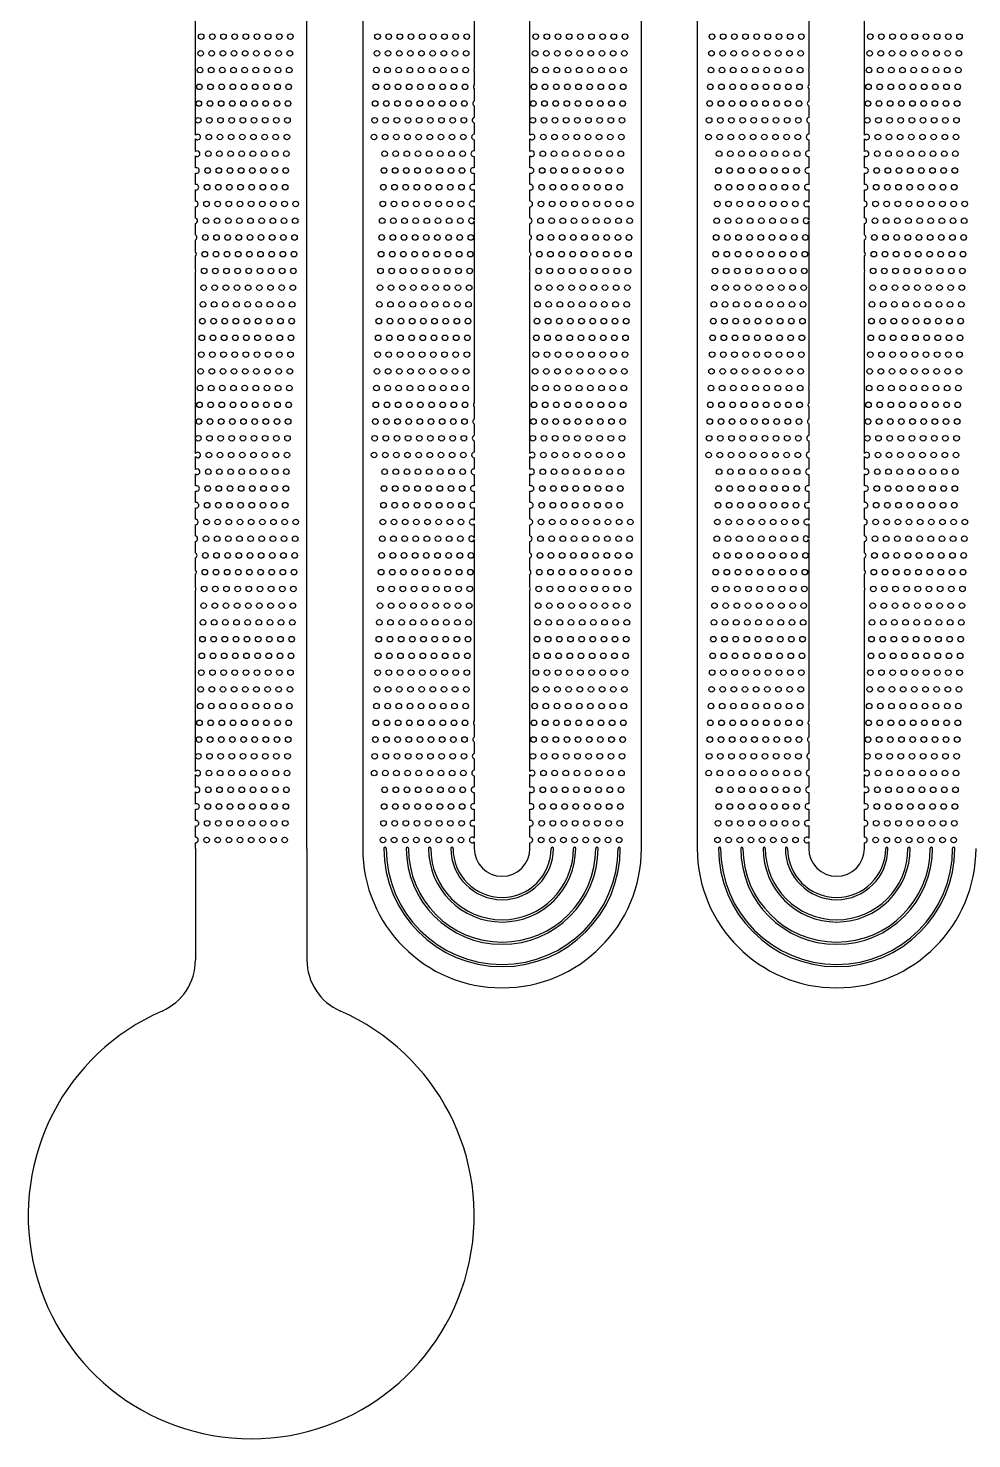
# Model space of a CAD drawing. Extents: x -1870 to 4483, y -1058 to 3970.
# Drawn here: x -300 to 1392, y -1058 to 1470 of the extents above; entities that cross this region are included whole.
import ezdxf

# ---------------------------------------------------------------- set-up
doc = ezdxf.new("R2010")
doc.units = 13

msp = doc.modelspace()

# ---------------------------------------------------------------- linework, layer by layer
for points in [[(200, 0), (200, 3000)], [(300, 3000), (300, 0)], [(800, 0), (800, 3000)], [(900, 3000), (900, 0)], [(500, 1722), (500, 1397.2)], [(1100, 1722), (1100, 1397.2)], [(0, 1278), (0, 1602.8)], [(600, 1278), (600, 1602.8)], [(1200, 1278), (1200, 1602.8)], [(500, 1392.8), (500, 1368.6)], [(1100, 1392.8), (1100, 1368.6)], [(500, 1361.4), (500, 1339.4)], [(1100, 1361.4), (1100, 1339.4)], [(500, 1330.6), (500, 1309.8)], [(1100, 1330.6), (1100, 1309.8)], [(500, 1300.2), (500, 1280)], [(1100, 1300.2), (1100, 1280)], [(0, 1249), (0, 1272)], [(500, 1270), (500, 1249.9)], [(600, 1249), (600, 1272)], [(1100, 1270), (1100, 1249.9)], [(1200, 1249), (1200, 1272)], [(0, 1219.6), (0, 1241)], [(500, 1240.1), (500, 1219.7)], [(600, 1219.6), (600, 1241)], [(1100, 1240.1), (1100, 1219.7)], [(1200, 1219.6), (1200, 1241)], [(0, 1189.9), (0, 1210.4)], [(500, 1210.3), (500, 1189.1)], [(600, 1189.9), (600, 1210.4)], [(1100, 1210.3), (1100, 1189.1)], [(1200, 1189.9), (1200, 1210.4)], [(0, 1160), (0, 1180.1)], [(500, 1180.9), (500, 1158.1)], [(600, 1160), (600, 1180.1)], [(1100, 1180.9), (1100, 1158.1)], [(1200, 1160), (1200, 1180.1)], [(0, 1129.8), (0, 1150)], [(500, 1151.9), (500, 1125.7)], [(600, 1129.8), (600, 1150)], [(1100, 1151.9), (1100, 1125.7)], [(1200, 1129.8), (1200, 1150)], [(0, 1099.4), (0, 1120.2)], [(500, 1124.3), (500, 827)], [(600, 1099.4), (600, 1120.2)], [(1100, 1124.3), (1100, 827)], [(1200, 1099.4), (1200, 1120.2)], [(0, 1068.7), (0, 1090.6)], [(600, 1068.7), (600, 1090.6)], [(1200, 1068.7), (1200, 1090.6)], [(0, 1037.4), (0, 1061.3)], [(600, 1037.4), (600, 1061.3)], [(1200, 1037.4), (1200, 1061.3)], [(0, 707.9), (0, 1032.6)], [(600, 707.9), (600, 1032.6)], [(1200, 707.9), (1200, 1032.6)], [(500, 823), (500, 798.5)], [(1100, 823), (1100, 798.5)], [(500, 791.5), (500, 769.3)], [(1100, 791.5), (1100, 769.3)], [(500, 760.7), (500, 739.8)], [(1100, 760.7), (1100, 739.8)], [(500, 730.2), (500, 710)], [(1100, 730.2), (1100, 710)], [(0, 679), (0, 702.1)], [(500, 700), (500, 680)], [(600, 679), (600, 702.1)], [(1100, 700), (1100, 680)], [(1200, 679), (1200, 702.1)], [(0, 649.6), (0, 671)], [(500, 670), (500, 649.7)], [(600, 649.6), (600, 671)], [(1100, 670), (1100, 649.7)], [(1200, 649.6), (1200, 671)], [(0, 619.9), (0, 640.4)], [(500, 640.3), (500, 619.2)], [(600, 619.9), (600, 640.4)], [(1100, 640.3), (1100, 619.2)], [(1200, 619.9), (1200, 640.4)], [(0, 590), (0, 610.1)], [(500, 610.8), (500, 588.2)], [(600, 590), (600, 610.1)], [(1100, 610.8), (1100, 588.2)], [(1200, 590), (1200, 610.1)], [(500, 581.8), (500, 556.2)], [(1100, 581.8), (1100, 556.2)], [(0, 559.9), (0, 580)], [(600, 559.9), (600, 580)], [(1200, 559.9), (1200, 580)], [(0, 529.5), (0, 550.1)], [(500, 553.8), (500, 256.8)], [(600, 529.5), (600, 550.1)], [(1100, 553.8), (1100, 256.8)], [(1200, 529.5), (1200, 550.1)], [(0, 498.8), (0, 520.5)], [(600, 498.8), (600, 520.5)], [(1200, 498.8), (1200, 520.5)], [(0, 467.6), (0, 491.2)], [(600, 467.6), (600, 491.2)], [(1200, 467.6), (1200, 491.2)], [(0, 137.7), (0, 462.4)], [(600, 137.7), (600, 462.4)], [(1200, 137.7), (1200, 462.4)], [(500, 253.2), (500, 228.5)], [(1100, 253.2), (1100, 228.5)], [(500, 221.5), (500, 199.3)], [(1100, 221.5), (1100, 199.3)], [(500, 190.7), (500, 169.8)], [(1100, 190.7), (1100, 169.8)], [(500, 160.2), (500, 140)], [(1100, 160.2), (1100, 140)], [(0, 108.9), (0, 132.3)], [(500, 130), (500, 110)], [(600, 108.9), (600, 132.3)], [(1100, 130), (1100, 110)], [(1200, 108.9), (1200, 132.3)], [(0, 79.5), (0, 101.1)], [(500, 100), (500, 79.7)], [(600, 79.5), (600, 101.1)], [(1100, 100), (1100, 79.7)], [(1200, 79.5), (1200, 101.1)], [(0, 49.9), (0, 70.5)], [(500, 70.3), (500, 49.2)], [(600, 49.9), (600, 70.5)], [(1100, 70.3), (1100, 49.2)], [(1200, 49.9), (1200, 70.5)], [(0, 20), (0, 40.1)], [(500, 40.8), (500, 18.3)], [(600, 20), (600, 40.1)], [(1100, 40.8), (1100, 18.3)], [(1200, 20), (1200, 40.1)], [(0, 0), (0, 10)], [(0, 0), (0, -200)], [(200, 0), (200, -200)], [(500, 11.7), (500, 0)], [(600, 0), (600, 10)], [(1100, 11.7), (1100, 0)], [(1200, 0), (1200, 10)]]:
    msp.add_lwpolyline(points)
for centre in [(10.3, 1455), (30.3, 1455), (50.3, 1455), (70.3, 1455), (90.3, 1455), (110.3, 1455), (130.3, 1455), (150.3, 1455), (170.3, 1455), (326.6, 1455), (346.6, 1455), (366.6, 1455), (386.6, 1455), (406.6, 1455), (426.6, 1455), (446.6, 1455), (466.6, 1455), (486.6, 1455), (610.3, 1455), (630.3, 1455), (650.3, 1455), (670.3, 1455), (690.3, 1455), (710.3, 1455), (730.3, 1455), (750.3, 1455), (770.3, 1455), (926.6, 1455), (946.6, 1455), (966.6, 1455), (986.6, 1455), (1006.6, 1455), (1026.6, 1455), (1046.6, 1455), (1066.6, 1455), (1086.6, 1455), (1210.3, 1455), (1230.3, 1455), (1250.3, 1455), (1270.3, 1455), (1290.3, 1455), (1310.3, 1455), (1330.3, 1455), (1350.3, 1455), (1370.3, 1455), (9.2, 1425), (29.2, 1425), (49.2, 1425), (69.2, 1425), (89.2, 1425), (109.2, 1425), (129.2, 1425), (149.2, 1425), (169.2, 1425), (325.5, 1425), (345.5, 1425), (365.5, 1425), (385.5, 1425), (405.5, 1425), (425.5, 1425), (445.5, 1425), (465.5, 1425), (485.5, 1425), (609.2, 1425), (629.2, 1425), (649.2, 1425), (669.2, 1425), (689.2, 1425), (709.2, 1425), (729.2, 1425), (749.2, 1425), (769.2, 1425), (925.5, 1425), (945.5, 1425), (965.5, 1425), (985.5, 1425), (1005.5, 1425), (1025.5, 1425), (1045.5, 1425), (1065.5, 1425), (1085.5, 1425), (1209.2, 1425), (1229.2, 1425), (1249.2, 1425), (1269.2, 1425), (1289.2, 1425), (1309.2, 1425), (1329.2, 1425), (1349.2, 1425), (1369.2, 1425), (8.2, 1395), (28.2, 1395), (48.2, 1395), (68.2, 1395), (88.2, 1395), (108.2, 1395), (128.2, 1395), (148.2, 1395), (168.2, 1395), (324.5, 1395), (344.5, 1395), (364.5, 1395), (384.5, 1395), (404.5, 1395), (424.5, 1395), (444.5, 1395), (464.5, 1395), (484.5, 1395), (608.2, 1395), (628.2, 1395), (648.2, 1395), (668.2, 1395), (688.2, 1395), (708.2, 1395), (728.2, 1395), (748.2, 1395), (768.2, 1395), (924.5, 1395), (944.5, 1395), (964.5, 1395), (984.5, 1395), (1004.5, 1395), (1024.5, 1395), (1044.5, 1395), (1064.5, 1395), (1084.5, 1395), (1208.2, 1395), (1228.2, 1395), (1248.2, 1395), (1268.2, 1395), (1288.2, 1395), (1308.2, 1395), (1328.2, 1395), (1348.2, 1395), (1368.2, 1395), (7.1, 1365), (27.1, 1365), (47.1, 1365), (67.1, 1365), (87.1, 1365), (107.1, 1365), (127.1, 1365), (147.1, 1365), (167.1, 1365), (323.4, 1365), (343.4, 1365), (363.4, 1365), (383.4, 1365), (403.4, 1365), (423.4, 1365), (443.4, 1365), (463.4, 1365), (483.4, 1365), (607.1, 1365), (627.1, 1365), (647.1, 1365), (667.1, 1365), (687.1, 1365), (707.1, 1365), (727.1, 1365), (747.1, 1365), (767.1, 1365), (923.4, 1365), (943.4, 1365), (963.4, 1365), (983.4, 1365), (1003.4, 1365), (1023.4, 1365), (1043.4, 1365), (1063.4, 1365), (1083.4, 1365), (1207.1, 1365), (1227.1, 1365), (1247.1, 1365), (1267.1, 1365), (1287.1, 1365), (1307.1, 1365), (1327.1, 1365), (1347.1, 1365), (1367.1, 1365), (6.1, 1335), (26.1, 1335), (46.1, 1335), (66.1, 1335), (86.1, 1335), (106.1, 1335), (126.1, 1335), (146.1, 1335), (166.1, 1335), (322.4, 1335), (342.4, 1335), (362.4, 1335), (382.4, 1335), (402.4, 1335), (422.4, 1335), (442.4, 1335), (462.4, 1335), (482.4, 1335), (606.1, 1335), (626.1, 1335), (646.1, 1335), (666.1, 1335), (686.1, 1335), (706.1, 1335), (726.1, 1335), (746.1, 1335), (766.1, 1335), (922.4, 1335), (942.4, 1335), (962.4, 1335), (982.4, 1335), (1002.4, 1335), (1022.4, 1335), (1042.4, 1335), (1062.4, 1335), (1082.4, 1335), (1206.1, 1335), (1226.1, 1335), (1246.1, 1335), (1266.1, 1335), (1286.1, 1335), (1306.1, 1335), (1326.1, 1335), (1346.1, 1335), (1366.1, 1335), (5, 1305), (25, 1305), (45, 1305), (65, 1305), (85, 1305), (105, 1305), (125, 1305), (145, 1305), (165, 1305), (321.3, 1305), (341.3, 1305), (361.3, 1305), (381.3, 1305), (401.3, 1305), (421.3, 1305), (441.3, 1305), (461.3, 1305), (481.3, 1305), (605, 1305), (625, 1305), (645, 1305), (665, 1305), (685, 1305), (705, 1305), (725, 1305), (745, 1305), (765, 1305), (921.3, 1305), (941.3, 1305), (961.3, 1305), (981.3, 1305), (1001.3, 1305), (1021.3, 1305), (1041.3, 1305), (1061.3, 1305), (1081.3, 1305), (1205, 1305), (1225, 1305), (1245, 1305), (1265, 1305), (1285, 1305), (1305, 1305), (1325, 1305), (1345, 1305), (1365, 1305), (24, 1275), (44, 1275), (64, 1275), (84, 1275), (104, 1275), (124, 1275), (144, 1275), (164, 1275), (320.3, 1275), (340.3, 1275), (360.3, 1275), (380.3, 1275), (400.3, 1275), (420.3, 1275), (440.3, 1275), (460.3, 1275), (480.3, 1275), (624, 1275), (644, 1275), (664, 1275), (684, 1275), (704, 1275), (724, 1275), (744, 1275), (764, 1275), (920.3, 1275), (940.3, 1275), (960.3, 1275), (980.3, 1275), (1000.3, 1275), (1020.3, 1275), (1040.3, 1275), (1060.3, 1275), (1080.3, 1275), (1224, 1275), (1244, 1275), (1264, 1275), (1284, 1275), (1304, 1275), (1324, 1275), (1344, 1275), (1364, 1275), (23, 1245), (43, 1245), (63, 1245), (83, 1245), (103, 1245), (123, 1245), (143, 1245), (163, 1245), (339.2, 1245), (359.2, 1245), (379.2, 1245), (399.2, 1245), (419.2, 1245), (439.2, 1245), (459.2, 1245), (479.2, 1245), (623, 1245), (643, 1245), (663, 1245), (683, 1245), (703, 1245), (723, 1245), (743, 1245), (763, 1245), (939.2, 1245), (959.2, 1245), (979.2, 1245), (999.2, 1245), (1019.2, 1245), (1039.2, 1245), (1059.2, 1245), (1079.2, 1245), (1223, 1245), (1243, 1245), (1263, 1245), (1283, 1245), (1303, 1245), (1323, 1245), (1343, 1245), (1363, 1245), (21.9, 1215), (41.9, 1215), (61.9, 1215), (81.9, 1215), (101.9, 1215), (121.9, 1215), (141.9, 1215), (161.9, 1215), (338.2, 1215), (358.2, 1215), (378.2, 1215), (398.2, 1215), (418.2, 1215), (438.2, 1215), (458.2, 1215), (478.2, 1215), (621.9, 1215), (641.9, 1215), (661.9, 1215), (681.9, 1215), (701.9, 1215), (721.9, 1215), (741.9, 1215), (761.9, 1215), (938.2, 1215), (958.2, 1215), (978.2, 1215), (998.2, 1215), (1018.2, 1215), (1038.2, 1215), (1058.2, 1215), (1078.2, 1215), (1221.9, 1215), (1241.9, 1215), (1261.9, 1215), (1281.9, 1215), (1301.9, 1215), (1321.9, 1215), (1341.9, 1215), (1361.9, 1215), (20.9, 1185), (40.9, 1185), (60.9, 1185), (80.9, 1185), (100.9, 1185), (120.9, 1185), (140.9, 1185), (160.9, 1185), (337.1, 1185), (357.1, 1185), (377.1, 1185), (397.1, 1185), (417.1, 1185), (437.1, 1185), (457.1, 1185), (477.1, 1185), (620.9, 1185), (640.9, 1185), (660.9, 1185), (680.9, 1185), (700.9, 1185), (720.9, 1185), (740.9, 1185), (760.9, 1185), (937.1, 1185), (957.1, 1185), (977.1, 1185), (997.1, 1185), (1017.1, 1185), (1037.1, 1185), (1057.1, 1185), (1077.1, 1185), (1220.9, 1185), (1240.9, 1185), (1260.9, 1185), (1280.9, 1185), (1300.9, 1185), (1320.9, 1185), (1340.9, 1185), (1360.9, 1185), (19.8, 1155), (39.8, 1155), (59.8, 1155), (79.8, 1155), (99.8, 1155), (119.8, 1155), (139.8, 1155), (159.8, 1155), (179.8, 1155), (336.1, 1155), (356.1, 1155), (376.1, 1155), (396.1, 1155), (416.1, 1155), (436.1, 1155), (456.1, 1155), (476.1, 1155), (619.8, 1155), (639.8, 1155), (659.8, 1155), (679.8, 1155), (699.8, 1155), (719.8, 1155), (739.8, 1155), (759.8, 1155), (779.8, 1155), (936.1, 1155), (956.1, 1155), (976.1, 1155), (996.1, 1155), (1016.1, 1155), (1036.1, 1155), (1056.1, 1155), (1076.1, 1155), (1219.8, 1155), (1239.8, 1155), (1259.8, 1155), (1279.8, 1155), (1299.8, 1155), (1319.8, 1155), (1339.8, 1155), (1359.8, 1155), (1379.8, 1155), (18.8, 1125), (38.8, 1125), (58.8, 1125), (78.8, 1125), (98.8, 1125), (118.8, 1125), (138.8, 1125), (158.8, 1125), (178.8, 1125), (335, 1125), (355, 1125), (375, 1125), (395, 1125), (415, 1125), (435, 1125), (455, 1125), (475, 1125), (618.8, 1125), (638.8, 1125), (658.8, 1125), (678.8, 1125), (698.8, 1125), (718.8, 1125), (738.8, 1125), (758.8, 1125), (778.8, 1125), (935, 1125), (955, 1125), (975, 1125), (995, 1125), (1015, 1125), (1035, 1125), (1055, 1125), (1075, 1125), (1218.8, 1125), (1238.8, 1125), (1258.8, 1125), (1278.8, 1125), (1298.8, 1125), (1318.8, 1125), (1338.8, 1125), (1358.8, 1125), (1378.8, 1125), (17.7, 1095), (37.7, 1095), (57.7, 1095), (77.7, 1095), (97.7, 1095), (117.7, 1095), (137.7, 1095), (157.7, 1095), (177.7, 1095), (334, 1095), (354, 1095), (374, 1095), (394, 1095), (414, 1095), (434, 1095), (454, 1095), (474, 1095), (494, 1095), (617.7, 1095), (637.7, 1095), (657.7, 1095), (677.7, 1095), (697.7, 1095), (717.7, 1095), (737.7, 1095), (757.7, 1095), (777.7, 1095), (934, 1095), (954, 1095), (974, 1095), (994, 1095), (1014, 1095), (1034, 1095), (1054, 1095), (1074, 1095), (1094, 1095), (1217.7, 1095), (1237.7, 1095), (1257.7, 1095), (1277.7, 1095), (1297.7, 1095), (1317.7, 1095), (1337.7, 1095), (1357.7, 1095), (1377.7, 1095), (16.7, 1065), (36.7, 1065), (56.7, 1065), (76.7, 1065), (96.7, 1065), (116.7, 1065), (136.7, 1065), (156.7, 1065), (176.7, 1065), (333, 1065), (353, 1065), (373, 1065), (393, 1065), (413, 1065), (433, 1065), (453, 1065), (473, 1065), (493, 1065), (616.7, 1065), (636.7, 1065), (656.7, 1065), (676.7, 1065), (696.7, 1065), (716.7, 1065), (736.7, 1065), (756.7, 1065), (776.7, 1065), (933, 1065), (953, 1065), (973, 1065), (993, 1065), (1013, 1065), (1033, 1065), (1053, 1065), (1073, 1065), (1093, 1065), (1216.7, 1065), (1236.7, 1065), (1256.7, 1065), (1276.7, 1065), (1296.7, 1065), (1316.7, 1065), (1336.7, 1065), (1356.7, 1065), (1376.7, 1065), (15.6, 1035), (35.6, 1035), (55.6, 1035), (75.6, 1035), (95.6, 1035), (115.6, 1035), (135.6, 1035), (155.6, 1035), (175.6, 1035), (331.9, 1035), (351.9, 1035), (371.9, 1035), (391.9, 1035), (411.9, 1035), (431.9, 1035), (451.9, 1035), (471.9, 1035), (491.9, 1035), (615.6, 1035), (635.6, 1035), (655.6, 1035), (675.6, 1035), (695.6, 1035), (715.6, 1035), (735.6, 1035), (755.6, 1035), (775.6, 1035), (931.9, 1035), (951.9, 1035), (971.9, 1035), (991.9, 1035), (1011.9, 1035), (1031.9, 1035), (1051.9, 1035), (1071.9, 1035), (1091.9, 1035), (1215.6, 1035), (1235.6, 1035), (1255.6, 1035), (1275.6, 1035), (1295.6, 1035), (1315.6, 1035), (1335.6, 1035), (1355.6, 1035), (1375.6, 1035), (14.6, 1005), (34.6, 1005), (54.6, 1005), (74.6, 1005), (94.6, 1005), (114.6, 1005), (134.6, 1005), (154.6, 1005), (174.6, 1005), (330.9, 1005), (350.9, 1005), (370.9, 1005), (390.9, 1005), (410.9, 1005), (430.9, 1005), (450.9, 1005), (470.9, 1005), (490.9, 1005), (614.6, 1005), (634.6, 1005), (654.6, 1005), (674.6, 1005), (694.6, 1005), (714.6, 1005), (734.6, 1005), (754.6, 1005), (774.6, 1005), (930.9, 1005), (950.9, 1005), (970.9, 1005), (990.9, 1005), (1010.9, 1005), (1030.9, 1005), (1050.9, 1005), (1070.9, 1005), (1090.9, 1005), (1214.6, 1005), (1234.6, 1005), (1254.6, 1005), (1274.6, 1005), (1294.6, 1005), (1314.6, 1005), (1334.6, 1005), (1354.6, 1005), (1374.6, 1005), (13.5, 975), (33.5, 975), (53.5, 975), (73.5, 975), (93.5, 975), (113.5, 975), (133.5, 975), (153.5, 975), (173.5, 975), (329.8, 975), (349.8, 975), (369.8, 975), (389.8, 975), (409.8, 975), (429.8, 975), (449.8, 975), (469.8, 975), (489.8, 975), (613.5, 975), (633.5, 975), (653.5, 975), (673.5, 975), (693.5, 975), (713.5, 975), (733.5, 975), (753.5, 975), (773.5, 975), (929.8, 975), (949.8, 975), (969.8, 975), (989.8, 975), (1009.8, 975), (1029.8, 975), (1049.8, 975), (1069.8, 975), (1089.8, 975), (1213.5, 975), (1233.5, 975), (1253.5, 975), (1273.5, 975), (1293.5, 975), (1313.5, 975), (1333.5, 975), (1353.5, 975), (1373.5, 975), (12.5, 945), (32.5, 945), (52.5, 945), (72.5, 945), (92.5, 945), (112.5, 945), (132.5, 945), (152.5, 945), (172.5, 945), (328.8, 945), (348.8, 945), (368.8, 945), (388.8, 945), (408.8, 945), (428.8, 945), (448.8, 945), (468.8, 945), (488.8, 945), (612.5, 945), (632.5, 945), (652.5, 945), (672.5, 945), (692.5, 945), (712.5, 945), (732.5, 945), (752.5, 945), (772.5, 945), (928.8, 945), (948.8, 945), (968.8, 945), (988.8, 945), (1008.8, 945), (1028.8, 945), (1048.8, 945), (1068.8, 945), (1088.8, 945), (1212.5, 945), (1232.5, 945), (1252.5, 945), (1272.5, 945), (1292.5, 945), (1312.5, 945), (1332.5, 945), (1352.5, 945), (1372.5, 945), (11.4, 915), (31.4, 915), (51.4, 915), (71.4, 915), (91.4, 915), (111.4, 915), (131.4, 915), (151.4, 915), (171.4, 915), (327.7, 915), (347.7, 915), (367.7, 915), (387.7, 915), (407.7, 915), (427.7, 915), (447.7, 915), (467.7, 915), (487.7, 915), (611.4, 915), (631.4, 915), (651.4, 915), (671.4, 915), (691.4, 915), (711.4, 915), (731.4, 915), (751.4, 915), (771.4, 915), (927.7, 915), (947.7, 915), (967.7, 915), (987.7, 915), (1007.7, 915), (1027.7, 915), (1047.7, 915), (1067.7, 915), (1087.7, 915), (1211.4, 915), (1231.4, 915), (1251.4, 915), (1271.4, 915), (1291.4, 915), (1311.4, 915), (1331.4, 915), (1351.4, 915), (1371.4, 915), (10.4, 885), (30.4, 885), (50.4, 885), (70.4, 885), (90.4, 885), (110.4, 885), (130.4, 885), (150.4, 885), (170.4, 885), (326.7, 885), (346.7, 885), (366.7, 885), (386.7, 885), (406.7, 885), (426.7, 885), (446.7, 885), (466.7, 885), (486.7, 885), (610.4, 885), (630.4, 885), (650.4, 885), (670.4, 885), (690.4, 885), (710.4, 885), (730.4, 885), (750.4, 885), (770.4, 885), (926.7, 885), (946.7, 885), (966.7, 885), (986.7, 885), (1006.7, 885), (1026.7, 885), (1046.7, 885), (1066.7, 885), (1086.7, 885), (1210.4, 885), (1230.4, 885), (1250.4, 885), (1270.4, 885), (1290.4, 885), (1310.4, 885), (1330.4, 885), (1350.4, 885), (1370.4, 885), (9.3, 855), (29.3, 855), (49.3, 855), (69.3, 855), (89.3, 855), (109.3, 855), (129.3, 855), (149.3, 855), (169.3, 855), (325.6, 855), (345.6, 855), (365.6, 855), (385.6, 855), (405.6, 855), (425.6, 855), (445.6, 855), (465.6, 855), (485.6, 855), (609.3, 855), (629.3, 855), (649.3, 855), (669.3, 855), (689.3, 855), (709.3, 855), (729.3, 855), (749.3, 855), (769.3, 855), (925.6, 855), (945.6, 855), (965.6, 855), (985.6, 855), (1005.6, 855), (1025.6, 855), (1045.6, 855), (1065.6, 855), (1085.6, 855), (1209.3, 855), (1229.3, 855), (1249.3, 855), (1269.3, 855), (1289.3, 855), (1309.3, 855), (1329.3, 855), (1349.3, 855), (1369.3, 855), (8.3, 825), (28.3, 825), (48.3, 825), (68.3, 825), (88.3, 825), (108.3, 825), (128.3, 825), (148.3, 825), (168.3, 825), (324.6, 825), (344.6, 825), (364.6, 825), (384.6, 825), (404.6, 825), (424.6, 825), (444.6, 825), (464.6, 825), (484.6, 825), (608.3, 825), (628.3, 825), (648.3, 825), (668.3, 825), (688.3, 825), (708.3, 825), (728.3, 825), (748.3, 825), (768.3, 825), (924.6, 825), (944.6, 825), (964.6, 825), (984.6, 825), (1004.6, 825), (1024.6, 825), (1044.6, 825), (1064.6, 825), (1084.6, 825), (1208.3, 825), (1228.3, 825), (1248.3, 825), (1268.3, 825), (1288.3, 825), (1308.3, 825), (1328.3, 825), (1348.3, 825), (1368.3, 825), (7.2, 795), (27.2, 795), (47.2, 795), (67.2, 795), (87.2, 795), (107.2, 795), (127.2, 795), (147.2, 795), (167.2, 795), (323.5, 795), (343.5, 795), (363.5, 795), (383.5, 795), (403.5, 795), (423.5, 795), (443.5, 795), (463.5, 795), (483.5, 795), (607.2, 795), (627.2, 795), (647.2, 795), (667.2, 795), (687.2, 795), (707.2, 795), (727.2, 795), (747.2, 795), (767.2, 795), (923.5, 795), (943.5, 795), (963.5, 795), (983.5, 795), (1003.5, 795), (1023.5, 795), (1043.5, 795), (1063.5, 795), (1083.5, 795), (1207.2, 795), (1227.2, 795), (1247.2, 795), (1267.2, 795), (1287.2, 795), (1307.2, 795), (1327.2, 795), (1347.2, 795), (1367.2, 795), (6.2, 765), (26.2, 765), (46.2, 765), (66.2, 765), (86.2, 765), (106.2, 765), (126.2, 765), (146.2, 765), (166.2, 765), (322.5, 765), (342.5, 765), (362.5, 765), (382.5, 765), (402.5, 765), (422.5, 765), (442.5, 765), (462.5, 765), (482.5, 765), (606.2, 765), (626.2, 765), (646.2, 765), (666.2, 765), (686.2, 765), (706.2, 765), (726.2, 765), (746.2, 765), (766.2, 765), (922.5, 765), (942.5, 765), (962.5, 765), (982.5, 765), (1002.5, 765), (1022.5, 765), (1042.5, 765), (1062.5, 765), (1082.5, 765), (1206.2, 765), (1226.2, 765), (1246.2, 765), (1266.2, 765), (1286.2, 765), (1306.2, 765), (1326.2, 765), (1346.2, 765), (1366.2, 765), (5.1, 735), (25.1, 735), (45.1, 735), (65.1, 735), (85.1, 735), (105.1, 735), (125.1, 735), (145.1, 735), (165.1, 735), (321.4, 735), (341.4, 735), (361.4, 735), (381.4, 735), (401.4, 735), (421.4, 735), (441.4, 735), (461.4, 735), (481.4, 735), (605.1, 735), (625.1, 735), (645.1, 735), (665.1, 735), (685.1, 735), (705.1, 735), (725.1, 735), (745.1, 735), (765.1, 735), (921.4, 735), (941.4, 735), (961.4, 735), (981.4, 735), (1001.4, 735), (1021.4, 735), (1041.4, 735), (1061.4, 735), (1081.4, 735), (1205.1, 735), (1225.1, 735), (1245.1, 735), (1265.1, 735), (1285.1, 735), (1305.1, 735), (1325.1, 735), (1345.1, 735), (1365.1, 735), (24.1, 705), (44.1, 705), (64.1, 705), (84.1, 705), (104.1, 705), (124.1, 705), (144.1, 705), (164.1, 705), (320.4, 705), (340.4, 705), (360.4, 705), (380.4, 705), (400.4, 705), (420.4, 705), (440.4, 705), (460.4, 705), (480.4, 705), (624.1, 705), (644.1, 705), (664.1, 705), (684.1, 705), (704.1, 705), (724.1, 705), (744.1, 705), (764.1, 705), (920.4, 705), (940.4, 705), (960.4, 705), (980.4, 705), (1000.4, 705), (1020.4, 705), (1040.4, 705), (1060.4, 705), (1080.4, 705), (1224.1, 705), (1244.1, 705), (1264.1, 705), (1284.1, 705), (1304.1, 705), (1324.1, 705), (1344.1, 705), (1364.1, 705), (23, 675), (43, 675), (63, 675), (83, 675), (103, 675), (123, 675), (143, 675), (163, 675), (339.3, 675), (359.3, 675), (379.3, 675), (399.3, 675), (419.3, 675), (439.3, 675), (459.3, 675), (479.3, 675), (623, 675), (643, 675), (663, 675), (683, 675), (703, 675), (723, 675), (743, 675), (763, 675), (939.3, 675), (959.3, 675), (979.3, 675), (999.3, 675), (1019.3, 675), (1039.3, 675), (1059.3, 675), (1079.3, 675), (1223, 675), (1243, 675), (1263, 675), (1283, 675), (1303, 675), (1323, 675), (1343, 675), (1363, 675), (22, 645), (42, 645), (62, 645), (82, 645), (102, 645), (122, 645), (142, 645), (162, 645), (338.3, 645), (358.3, 645), (378.3, 645), (398.3, 645), (418.3, 645), (438.3, 645), (458.3, 645), (478.3, 645), (622, 645), (642, 645), (662, 645), (682, 645), (702, 645), (722, 645), (742, 645), (762, 645), (938.3, 645), (958.3, 645), (978.3, 645), (998.3, 645), (1018.3, 645), (1038.3, 645), (1058.3, 645), (1078.3, 645), (1222, 645), (1242, 645), (1262, 645), (1282, 645), (1302, 645), (1322, 645), (1342, 645), (1362, 645), (21, 615), (41, 615), (61, 615), (81, 615), (101, 615), (121, 615), (141, 615), (161, 615), (337.2, 615), (357.2, 615), (377.2, 615), (397.2, 615), (417.2, 615), (437.2, 615), (457.2, 615), (477.2, 615), (621, 615), (641, 615), (661, 615), (681, 615), (701, 615), (721, 615), (741, 615), (761, 615), (937.2, 615), (957.2, 615), (977.2, 615), (997.2, 615), (1017.2, 615), (1037.2, 615), (1057.2, 615), (1077.2, 615), (1221, 615), (1241, 615), (1261, 615), (1281, 615), (1301, 615), (1321, 615), (1341, 615), (1361, 615), (19.9, 585), (39.9, 585), (59.9, 585), (79.9, 585), (99.9, 585), (119.9, 585), (139.9, 585), (159.9, 585), (179.9, 585), (336.2, 585), (356.2, 585), (376.2, 585), (396.2, 585), (416.2, 585), (436.2, 585), (456.2, 585), (476.2, 585), (619.9, 585), (639.9, 585), (659.9, 585), (679.9, 585), (699.9, 585), (719.9, 585), (739.9, 585), (759.9, 585), (779.9, 585), (936.2, 585), (956.2, 585), (976.2, 585), (996.2, 585), (1016.2, 585), (1036.2, 585), (1056.2, 585), (1076.2, 585), (1219.9, 585), (1239.9, 585), (1259.9, 585), (1279.9, 585), (1299.9, 585), (1319.9, 585), (1339.9, 585), (1359.9, 585), (1379.9, 585), (18.9, 555), (38.9, 555), (58.9, 555), (78.9, 555), (98.9, 555), (118.9, 555), (138.9, 555), (158.9, 555), (178.9, 555), (335.1, 555), (355.1, 555), (375.1, 555), (395.1, 555), (415.1, 555), (435.1, 555), (455.1, 555), (475.1, 555), (618.9, 555), (638.9, 555), (658.9, 555), (678.9, 555), (698.9, 555), (718.9, 555), (738.9, 555), (758.9, 555), (778.9, 555), (935.1, 555), (955.1, 555), (975.1, 555), (995.1, 555), (1015.1, 555), (1035.1, 555), (1055.1, 555), (1075.1, 555), (1218.9, 555), (1238.9, 555), (1258.9, 555), (1278.9, 555), (1298.9, 555), (1318.9, 555), (1338.9, 555), (1358.9, 555), (1378.9, 555), (17.8, 525), (37.8, 525), (57.8, 525), (77.8, 525), (97.8, 525), (117.8, 525), (137.8, 525), (157.8, 525), (177.8, 525), (334.1, 525), (354.1, 525), (374.1, 525), (394.1, 525), (414.1, 525), (434.1, 525), (454.1, 525), (474.1, 525), (494.1, 525), (617.8, 525), (637.8, 525), (657.8, 525), (677.8, 525), (697.8, 525), (717.8, 525), (737.8, 525), (757.8, 525), (777.8, 525), (934.1, 525), (954.1, 525), (974.1, 525), (994.1, 525), (1014.1, 525), (1034.1, 525), (1054.1, 525), (1074.1, 525), (1094.1, 525), (1217.8, 525), (1237.8, 525), (1257.8, 525), (1277.8, 525), (1297.8, 525), (1317.8, 525), (1337.8, 525), (1357.8, 525), (1377.8, 525), (16.8, 495), (36.8, 495), (56.8, 495), (76.8, 495), (96.8, 495), (116.8, 495), (136.8, 495), (156.8, 495), (176.8, 495), (333, 495), (353, 495), (373, 495), (393, 495), (413, 495), (433, 495), (453, 495), (473, 495), (493, 495), (616.8, 495), (636.8, 495), (656.8, 495), (676.8, 495), (696.8, 495), (716.8, 495), (736.8, 495), (756.8, 495), (776.8, 495), (933, 495), (953, 495), (973, 495), (993, 495), (1013, 495), (1033, 495), (1053, 495), (1073, 495), (1093, 495), (1216.8, 495), (1236.8, 495), (1256.8, 495), (1276.8, 495), (1296.8, 495), (1316.8, 495), (1336.8, 495), (1356.8, 495), (1376.8, 495), (15.7, 465), (35.7, 465), (55.7, 465), (75.7, 465), (95.7, 465), (115.7, 465), (135.7, 465), (155.7, 465), (175.7, 465), (332, 465), (352, 465), (372, 465), (392, 465), (412, 465), (432, 465), (452, 465), (472, 465), (492, 465), (615.7, 465), (635.7, 465), (655.7, 465), (675.7, 465), (695.7, 465), (715.7, 465), (735.7, 465), (755.7, 465), (775.7, 465), (932, 465), (952, 465), (972, 465), (992, 465), (1012, 465), (1032, 465), (1052, 465), (1072, 465), (1092, 465), (1215.7, 465), (1235.7, 465), (1255.7, 465), (1275.7, 465), (1295.7, 465), (1315.7, 465), (1335.7, 465), (1355.7, 465), (1375.7, 465), (14.7, 435), (34.7, 435), (54.7, 435), (74.7, 435), (94.7, 435), (114.7, 435), (134.7, 435), (154.7, 435), (174.7, 435), (331, 435), (351, 435), (371, 435), (391, 435), (411, 435), (431, 435), (451, 435), (471, 435), (491, 435), (614.7, 435), (634.7, 435), (654.7, 435), (674.7, 435), (694.7, 435), (714.7, 435), (734.7, 435), (754.7, 435), (774.7, 435), (931, 435), (951, 435), (971, 435), (991, 435), (1011, 435), (1031, 435), (1051, 435), (1071, 435), (1091, 435), (1214.7, 435), (1234.7, 435), (1254.7, 435), (1274.7, 435), (1294.7, 435), (1314.7, 435), (1334.7, 435), (1354.7, 435), (1374.7, 435), (13.6, 405), (33.6, 405), (53.6, 405), (73.6, 405), (93.6, 405), (113.6, 405), (133.6, 405), (153.6, 405), (173.6, 405), (329.9, 405), (349.9, 405), (369.9, 405), (389.9, 405), (409.9, 405), (429.9, 405), (449.9, 405), (469.9, 405), (489.9, 405), (613.6, 405), (633.6, 405), (653.6, 405), (673.6, 405), (693.6, 405), (713.6, 405), (733.6, 405), (753.6, 405), (773.6, 405), (929.9, 405), (949.9, 405), (969.9, 405), (989.9, 405), (1009.9, 405), (1029.9, 405), (1049.9, 405), (1069.9, 405), (1089.9, 405), (1213.6, 405), (1233.6, 405), (1253.6, 405), (1273.6, 405), (1293.6, 405), (1313.6, 405), (1333.6, 405), (1353.6, 405), (1373.6, 405), (12.6, 375), (32.6, 375), (52.6, 375), (72.6, 375), (92.6, 375), (112.6, 375), (132.6, 375), (152.6, 375), (172.6, 375), (328.9, 375), (348.9, 375), (368.9, 375), (388.9, 375), (408.9, 375), (428.9, 375), (448.9, 375), (468.9, 375), (488.9, 375), (612.6, 375), (632.6, 375), (652.6, 375), (672.6, 375), (692.6, 375), (712.6, 375), (732.6, 375), (752.6, 375), (772.6, 375), (928.9, 375), (948.9, 375), (968.9, 375), (988.9, 375), (1008.9, 375), (1028.9, 375), (1048.9, 375), (1068.9, 375), (1088.9, 375), (1212.6, 375), (1232.6, 375), (1252.6, 375), (1272.6, 375), (1292.6, 375), (1312.6, 375), (1332.6, 375), (1352.6, 375), (1372.6, 375), (11.5, 345), (31.5, 345), (51.5, 345), (71.5, 345), (91.5, 345), (111.5, 345), (131.5, 345), (151.5, 345), (171.5, 345), (327.8, 345), (347.8, 345), (367.8, 345), (387.8, 345), (407.8, 345), (427.8, 345), (447.8, 345), (467.8, 345), (487.8, 345), (611.5, 345), (631.5, 345), (651.5, 345), (671.5, 345), (691.5, 345), (711.5, 345), (731.5, 345), (751.5, 345), (771.5, 345), (927.8, 345), (947.8, 345), (967.8, 345), (987.8, 345), (1007.8, 345), (1027.8, 345), (1047.8, 345), (1067.8, 345), (1087.8, 345), (1211.5, 345), (1231.5, 345), (1251.5, 345), (1271.5, 345), (1291.5, 345), (1311.5, 345), (1331.5, 345), (1351.5, 345), (1371.5, 345), (10.5, 315), (30.5, 315), (50.5, 315), (70.5, 315), (90.5, 315), (110.5, 315), (130.5, 315), (150.5, 315), (170.5, 315), (326.8, 315), (346.8, 315), (366.8, 315), (386.8, 315), (406.8, 315), (426.8, 315), (446.8, 315), (466.8, 315), (486.8, 315), (610.5, 315), (630.5, 315), (650.5, 315), (670.5, 315), (690.5, 315), (710.5, 315), (730.5, 315), (750.5, 315), (770.5, 315), (926.8, 315), (946.8, 315), (966.8, 315), (986.8, 315), (1006.8, 315), (1026.8, 315), (1046.8, 315), (1066.8, 315), (1086.8, 315), (1210.5, 315), (1230.5, 315), (1250.5, 315), (1270.5, 315), (1290.5, 315), (1310.5, 315), (1330.5, 315), (1350.5, 315), (1370.5, 315), (9.4, 285), (29.4, 285), (49.4, 285), (69.4, 285), (89.4, 285), (109.4, 285), (129.4, 285), (149.4, 285), (169.4, 285), (325.7, 285), (345.7, 285), (365.7, 285), (385.7, 285), (405.7, 285), (425.7, 285), (445.7, 285), (465.7, 285), (485.7, 285), (609.4, 285), (629.4, 285), (649.4, 285), (669.4, 285), (689.4, 285), (709.4, 285), (729.4, 285), (749.4, 285), (769.4, 285), (925.7, 285), (945.7, 285), (965.7, 285), (985.7, 285), (1005.7, 285), (1025.7, 285), (1045.7, 285), (1065.7, 285), (1085.7, 285), (1209.4, 285), (1229.4, 285), (1249.4, 285), (1269.4, 285), (1289.4, 285), (1309.4, 285), (1329.4, 285), (1349.4, 285), (1369.4, 285), (8.4, 255), (28.4, 255), (48.4, 255), (68.4, 255), (88.4, 255), (108.4, 255), (128.4, 255), (148.4, 255), (168.4, 255), (324.7, 255), (344.7, 255), (364.7, 255), (384.7, 255), (404.7, 255), (424.7, 255), (444.7, 255), (464.7, 255), (484.7, 255), (608.4, 255), (628.4, 255), (648.4, 255), (668.4, 255), (688.4, 255), (708.4, 255), (728.4, 255), (748.4, 255), (768.4, 255), (924.7, 255), (944.7, 255), (964.7, 255), (984.7, 255), (1004.7, 255), (1024.7, 255), (1044.7, 255), (1064.7, 255), (1084.7, 255), (1208.4, 255), (1228.4, 255), (1248.4, 255), (1268.4, 255), (1288.4, 255), (1308.4, 255), (1328.4, 255), (1348.4, 255), (1368.4, 255), (7.3, 225), (27.3, 225), (47.3, 225), (67.3, 225), (87.3, 225), (107.3, 225), (127.3, 225), (147.3, 225), (167.3, 225), (323.6, 225), (343.6, 225), (363.6, 225), (383.6, 225), (403.6, 225), (423.6, 225), (443.6, 225), (463.6, 225), (483.6, 225), (607.3, 225), (627.3, 225), (647.3, 225), (667.3, 225), (687.3, 225), (707.3, 225), (727.3, 225), (747.3, 225), (767.3, 225), (923.6, 225), (943.6, 225), (963.6, 225), (983.6, 225), (1003.6, 225), (1023.6, 225), (1043.6, 225), (1063.6, 225), (1083.6, 225), (1207.3, 225), (1227.3, 225), (1247.3, 225), (1267.3, 225), (1287.3, 225), (1307.3, 225), (1327.3, 225), (1347.3, 225), (1367.3, 225), (6.3, 195), (26.3, 195), (46.3, 195), (66.3, 195), (86.3, 195), (106.3, 195), (126.3, 195), (146.3, 195), (166.3, 195), (322.6, 195), (342.6, 195), (362.6, 195), (382.6, 195), (402.6, 195), (422.6, 195), (442.6, 195), (462.6, 195), (482.6, 195), (606.3, 195), (626.3, 195), (646.3, 195), (666.3, 195), (686.3, 195), (706.3, 195), (726.3, 195), (746.3, 195), (766.3, 195), (922.6, 195), (942.6, 195), (962.6, 195), (982.6, 195), (1002.6, 195), (1022.6, 195), (1042.6, 195), (1062.6, 195), (1082.6, 195), (1206.3, 195), (1226.3, 195), (1246.3, 195), (1266.3, 195), (1286.3, 195), (1306.3, 195), (1326.3, 195), (1346.3, 195), (1366.3, 195), (5.2, 165), (25.2, 165), (45.2, 165), (65.2, 165), (85.2, 165), (105.2, 165), (125.2, 165), (145.2, 165), (165.2, 165), (321.5, 165), (341.5, 165), (361.5, 165), (381.5, 165), (401.5, 165), (421.5, 165), (441.5, 165), (461.5, 165), (481.5, 165), (605.2, 165), (625.2, 165), (645.2, 165), (665.2, 165), (685.2, 165), (705.2, 165), (725.2, 165), (745.2, 165), (765.2, 165), (921.5, 165), (941.5, 165), (961.5, 165), (981.5, 165), (1001.5, 165), (1021.5, 165), (1041.5, 165), (1061.5, 165), (1081.5, 165), (1205.2, 165), (1225.2, 165), (1245.2, 165), (1265.2, 165), (1285.2, 165), (1305.2, 165), (1325.2, 165), (1345.2, 165), (1365.2, 165), (24.2, 135), (44.2, 135), (64.2, 135), (84.2, 135), (104.2, 135), (124.2, 135), (144.2, 135), (164.2, 135), (320.5, 135), (340.5, 135), (360.5, 135), (380.5, 135), (400.5, 135), (420.5, 135), (440.5, 135), (460.5, 135), (480.5, 135), (624.2, 135), (644.2, 135), (664.2, 135), (684.2, 135), (704.2, 135), (724.2, 135), (744.2, 135), (764.2, 135), (920.5, 135), (940.5, 135), (960.5, 135), (980.5, 135), (1000.5, 135), (1020.5, 135), (1040.5, 135), (1060.5, 135), (1080.5, 135), (1224.2, 135), (1244.2, 135), (1264.2, 135), (1284.2, 135), (1304.2, 135), (1324.2, 135), (1344.2, 135), (1364.2, 135), (23.1, 105), (43.1, 105), (63.1, 105), (83.1, 105), (103.1, 105), (123.1, 105), (143.1, 105), (163.1, 105), (339.4, 105), (359.4, 105), (379.4, 105), (399.4, 105), (419.4, 105), (439.4, 105), (459.4, 105), (479.4, 105), (623.1, 105), (643.1, 105), (663.1, 105), (683.1, 105), (703.1, 105), (723.1, 105), (743.1, 105), (763.1, 105), (939.4, 105), (959.4, 105), (979.4, 105), (999.4, 105), (1019.4, 105), (1039.4, 105), (1059.4, 105), (1079.4, 105), (1223.1, 105), (1243.1, 105), (1263.1, 105), (1283.1, 105), (1303.1, 105), (1323.1, 105), (1343.1, 105), (1363.1, 105), (22.1, 75), (42.1, 75), (62.1, 75), (82.1, 75), (102.1, 75), (122.1, 75), (142.1, 75), (162.1, 75), (338.4, 75), (358.4, 75), (378.4, 75), (398.4, 75), (418.4, 75), (438.4, 75), (458.4, 75), (478.4, 75), (622.1, 75), (642.1, 75), (662.1, 75), (682.1, 75), (702.1, 75), (722.1, 75), (742.1, 75), (762.1, 75), (938.4, 75), (958.4, 75), (978.4, 75), (998.4, 75), (1018.4, 75), (1038.4, 75), (1058.4, 75), (1078.4, 75), (1222.1, 75), (1242.1, 75), (1262.1, 75), (1282.1, 75), (1302.1, 75), (1322.1, 75), (1342.1, 75), (1362.1, 75), (21, 45), (41, 45), (61, 45), (81, 45), (101, 45), (121, 45), (141, 45), (161, 45), (337.3, 45), (357.3, 45), (377.3, 45), (397.3, 45), (417.3, 45), (437.3, 45), (457.3, 45), (477.3, 45), (621, 45), (641, 45), (661, 45), (681, 45), (701, 45), (721, 45), (741, 45), (761, 45), (937.3, 45), (957.3, 45), (977.3, 45), (997.3, 45), (1017.3, 45), (1037.3, 45), (1057.3, 45), (1077.3, 45), (1221, 45), (1241, 45), (1261, 45), (1281, 45), (1301, 45), (1321, 45), (1341, 45), (1361, 45), (20, 15), (40, 15), (60, 15), (80, 15), (100, 15), (120, 15), (140, 15), (160, 15), (336.3, 15), (356.3, 15), (376.3, 15), (396.3, 15), (416.3, 15), (436.3, 15), (456.3, 15), (476.3, 15), (620, 15), (640, 15), (660, 15), (680, 15), (700, 15), (720, 15), (740, 15), (760, 15), (936.3, 15), (956.3, 15), (976.3, 15), (996.3, 15), (1016.3, 15), (1036.3, 15), (1056.3, 15), (1076.3, 15), (1220, 15), (1240, 15), (1260, 15), (1280, 15), (1300, 15), (1320, 15), (1340, 15), (1360, 15)]:
    msp.add_circle(centre, 5)
for centre, radius, start, end in [((504.5, 1395), 5, 153.5335, 206.4665), ((1104.5, 1395), 5, 513.5335, 566.4665), ((503.4, 1365), 5, 133.2884, 226.7116), ((1103.4, 1365), 5, 493.2884, 586.7116), ((502.4, 1335), 5, 118.434, 241.566), ((1102.4, 1335), 5, 478.434, 601.566), ((501.3, 1305), 5, 105.4633, 254.5367), ((1101.3, 1305), 5, 465.4633, 614.5367), ((4, 1275), 5, -143.1333, 143.1333), ((500.3, 1275), 5, 93.2732, 266.7268), ((604, 1275), 5, 216.8667, 503.1333), ((1100.3, 1275), 5, 453.2732, 626.7268), ((1204, 1275), 5, 576.8667, 863.1333), ((3, 1245), 5, -126.1932, 126.1932), ((499.2, 1245), 5, 81.2324, 278.7676), ((603, 1245), 5, 233.8068, 486.1932), ((1099.2, 1245), 5, 441.2324, 638.7676), ((1203, 1245), 5, 593.8068, 846.1932), ((1.9, 1215), 5, -112.3947, 112.3947), ((498.2, 1215), 5, 68.7799, 291.2201), ((601.9, 1215), 5, 247.6053, 472.3947), ((1098.2, 1215), 5, 428.7799, 651.2201), ((1201.9, 1215), 5, 607.6053, 832.3947), ((0.9, 1185), 5, -99.8727, 99.8727), ((497.1, 1185), 5, 55.1467, 304.8533), ((600.9, 1185), 5, 260.1273, 459.8727), ((1097.1, 1185), 5, 415.1467, 664.8533), ((1200.9, 1185), 5, 620.1273, 819.8727), ((-0.2, 1155), 5, -87.8185, 87.8185), ((496.1, 1155), 5, 38.6476, 321.3524), ((599.8, 1155), 5, 272.1815, 447.8185), ((1096.1, 1155), 5, 398.6476, 681.3524), ((1199.8, 1155), 5, 632.1815, 807.8185), ((-1.2, 1125), 5, -75.6651, 75.6651), ((495, 1125), 5, 7.893, 352.107), ((598.8, 1125), 5, 284.3349, 435.6651), ((1095, 1125), 5, 367.893, 712.107), ((1198.8, 1125), 5, 644.3349, 795.6651), ((-2.3, 1095), 5, -62.799, 62.799), ((597.7, 1095), 5, 297.201, 422.799), ((1197.7, 1095), 5, 657.201, 782.799), ((-3.3, 1065), 5, -48.1919, 48.1919), ((596.7, 1065), 5, 311.8081, 408.1919), ((1196.7, 1065), 5, 671.8081, 768.1919), ((-4.4, 1035), 5, -28.8171, 28.8171), ((595.6, 1035), 5, 331.1829, 388.8171), ((1195.6, 1035), 5, 691.1829, 748.8171), ((504.6, 825), 5, 156.0963, 203.9037), ((1104.6, 825), 5, 516.0963, 563.9037), ((503.5, 795), 5, 134.8056, 225.1944), ((1103.5, 795), 5, 494.8056, 585.1944), ((502.5, 765), 5, 119.6815, 240.3185), ((1102.5, 765), 5, 479.6815, 600.3185), ((501.4, 735), 5, 106.5979, 253.4021), ((1101.4, 735), 5, 466.5979, 613.4021), ((4.1, 705), 5, -144.9914, 144.9914), ((500.4, 705), 5, 94.3661, 265.6339), ((604.1, 705), 5, 215.0086, 504.9914), ((1100.4, 705), 5, 454.3661, 625.6339), ((1204.1, 705), 5, 575.0086, 864.9914), ((3, 675), 5, -127.5564, 127.5564), ((499.3, 675), 5, 82.3342, 277.6658), ((603, 675), 5, 232.4436, 487.5564), ((1099.3, 675), 5, 442.3342, 637.6658), ((1203, 675), 5, 592.4436, 847.5564), ((2, 645), 5, -113.5792, 113.5792), ((498.3, 645), 5, 69.9451, 290.0549), ((602, 645), 5, 246.4208, 473.5792), ((1098.3, 645), 5, 429.9451, 650.0549), ((1202, 645), 5, 606.4208, 833.5792), ((1, 615), 5, -100.9815, 100.9815), ((497.2, 615), 5, 56.4651, 303.5349), ((601, 615), 5, 259.0185, 460.9815), ((1097.2, 615), 5, 416.4651, 663.5349), ((1201, 615), 5, 619.0185, 820.9815), ((-0.1, 585), 5, -88.9095, 88.9095), ((496.2, 585), 5, 40.3619, 319.6381), ((599.9, 585), 5, 271.0905, 448.9095), ((1096.2, 585), 5, 400.3619, 679.6381), ((1199.9, 585), 5, 631.0905, 808.9095), ((-1.1, 555), 5, -76.7879, 76.7879), ((495.1, 555), 5, 13.7133, 346.2867), ((598.9, 555), 5, 283.2121, 436.7879), ((1095.1, 555), 5, 373.7133, 706.2867), ((1198.9, 555), 5, 643.2121, 796.7879), ((-2.2, 525), 5, -64.0185, 64.0185), ((597.8, 525), 5, 295.9815, 424.0185), ((1197.8, 525), 5, 655.9815, 784.0185), ((-3.2, 495), 5, -49.6386, 49.6386), ((596.8, 495), 5, 310.3614, 409.6386), ((1196.8, 495), 5, 670.3614, 769.6386), ((-4.3, 465), 5, -31.0041, 31.0041), ((595.7, 465), 5, 328.9959, 391.0041), ((1195.7, 465), 5, 688.9959, 751.0041), ((504.7, 255), 5, 158.9488, 201.0512), ((1104.7, 255), 5, 518.9488, 561.0512), ((503.6, 225), 5, 136.3637, 223.6363), ((1103.6, 225), 5, 496.3637, 583.6363), ((502.6, 195), 5, 120.9447, 239.0553), ((1102.6, 195), 5, 480.9447, 599.0553), ((501.5, 165), 5, 107.7393, 252.2607), ((1101.5, 165), 5, 467.7393, 612.2607), ((4.2, 135), 5, -146.9399, 146.9399), ((500.5, 135), 5, 95.4606, 264.5394), ((604.2, 135), 5, 213.0601, 506.9399), ((1100.5, 135), 5, 455.4606, 624.5394), ((1204.2, 135), 5, 573.0601, 866.9399), ((3.1, 105), 5, -128.945, 128.945), ((499.4, 105), 5, 83.4331, 276.5669), ((603.1, 105), 5, 231.055, 488.945), ((1099.4, 105), 5, 443.4331, 636.5669), ((1203.1, 105), 5, 591.055, 848.945), ((2.1, 75), 5, -114.7746, 114.7746), ((498.4, 75), 5, 71.1018, 288.8982), ((602.1, 75), 5, 245.2254, 474.7746), ((1098.4, 75), 5, 431.1018, 648.8982), ((1202.1, 75), 5, 605.2254, 834.7746), ((1, 45), 5, -102.0945, 102.0945), ((497.3, 45), 5, 57.7637, 302.2363), ((601, 45), 5, 257.9055, 462.0945), ((1097.3, 45), 5, 417.7637, 662.2363), ((1201, 45), 5, 617.9055, 822.0945), ((0, 15), 5, -90, 90), ((550, 0), 250, -180, 0), ((340, 0), 2, 0, -180), ((550, 0), 212, -180, 0), ((550, 0), 208, -180, 0), ((380, 0), 2, 0, -180), ((550, 0), 172, -180, 0), ((550, 0), 168, -180, 0), ((420, 0), 2, 0, -180), ((550, 0), 132, -180, 0), ((550, 0), 128, -180, 0), ((460, 0), 2, 0, -180), ((550, 0), 92, -180, 0), ((550, 0), 88, -180, 0), ((496.3, 15), 5, 42.0178, 317.9822), ((550, 0), 50, -180, 0), ((600, 15), 5, 270, 450), ((640, 0), 2, 0, -180), ((680, 0), 2, 0, -180), ((720, 0), 2, 0, -180), ((760, 0), 2, 0, -180), ((1150, 0), 250, -180, 0), ((940, 0), 2, 0, -180), ((1150, 0), 212, -180, 0), ((1150, 0), 208, -180, 0), ((980, 0), 2, 0, -180), ((1150, 0), 172, -180, 0), ((1150, 0), 168, -180, 0), ((1020, 0), 2, 0, -180), ((1150, 0), 132, -180, 0), ((1150, 0), 128, -180, 0), ((1060, 0), 2, 0, -180), ((1150, 0), 92, -180, 0), ((1150, 0), 88, -180, 0), ((1096.3, 15), 5, 402.0178, 677.9822), ((1150, 0), 50, -180, 0), ((1200, 15), 5, 630, 810), ((1240, 0), 2, 0, -180), ((1280, 0), 2, 0, -180), ((1320, 0), 2, 0, -180), ((1360, 0), 2, 0, -180), ((-100, -200), 100, -66.4218, 0), ((300, -200), 100, -180, -113.5782), ((100, -658.3), 400, -246.4218, 66.4218)]:
    msp.add_arc(centre, radius, start, end)

doc.saveas('drawing.dxf')
